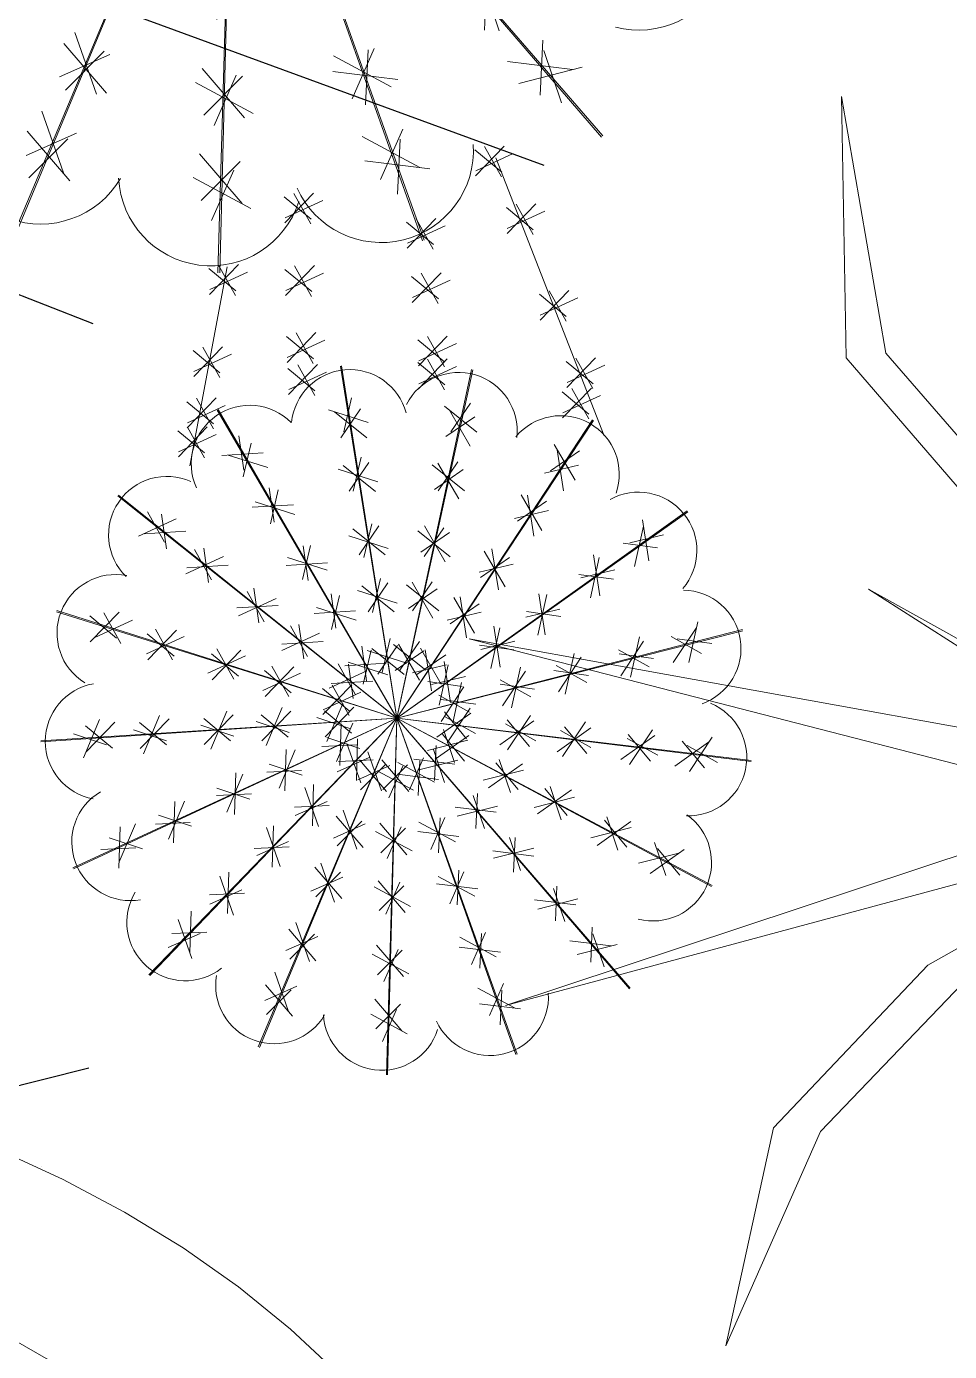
# Model space of a CAD drawing. Header units: inches. Extents: x 0.9 to 45.9, y 0.4 to 30.4.
# Drawn here: x 7.0825 to 7.2011, y 6.2252 to 6.3955 of the extents above; entities that cross this region are included whole.
import ezdxf

# ---------------------------------------------------------------- set-up
doc = ezdxf.new("R2010")
doc.units = ezdxf.units.IN
doc.header["$MEASUREMENT"] = 0
for name, color, linetype in [('JARDÍN-PIEDRA', 251, 'Continuous'), ('JARDÍN-PLANTAS', 88, 'Continuous'), ('VEGETACIÓN EXISTENTE', 84, 'Continuous')]:
    doc.layers.add(name, color=color, linetype=linetype)

# ---------------------------------------------------------------- blocks, each defined once
blk = doc.blocks.new('ntt')
at = {"layer": 'JARDÍN-PIEDRA', "lineweight": 5, "start_tangent": (-0.980502, 0.196507), "end_tangent": (-0.980502, 0.196507)}
blk.add_spline([(1914.70968, 1250.56714), (1914.33516, 1250.51936), (1914.0483, 1250.40785), (1913.82518, 1250.23263), (1913.72783, 1249.829), (1913.72823, 1249.61767), (1913.76952, 1249.51037), (1913.87687, 1249.37005), (1913.91816, 1249.31227), (1914.15765, 1249.18846), (1914.48656, 1249.02999), (1914.75749, 1249.05388), (1915.32325, 1249.08574), (1915.46083, 1249.57978), (1915.22763, 1249.91405), (1915.04952, 1250.08815), (1915.01248, 1250.28838), (1914.70968, 1250.56714)], degree=3, dxfattribs=at)
blk = doc.blocks.new('nykm')
at = {"layer": 'JARDÍN-PIEDRA', "lineweight": -2}
blk.add_blockref('ntt', (0, 0), dxfattribs=at)
blk = doc.blocks.new('brt6y')
at = {"layer": 'JARDÍN-PLANTAS', "color": 79, "lineweight": 5}
for p, q in [((1912.71691, 1249.56415), (1912.67205, 1249.38972)), ((1912.68452, 1249.38452), (1912.71691, 1249.56415)), ((1912.67735, 1249.37434), (1912.61769, 1249.55434)), ((1912.61769, 1249.55434), (1912.66655, 1249.373)), ((1912.58456, 1249.48183), (1912.52555, 1249.49475)), ((1912.52555, 1249.49475), (1912.58363, 1249.46905)), ((1912.62862, 1249.44004), (1912.58456, 1249.48183)), ((1912.58363, 1249.46905), (1912.62966, 1249.42497)), ((1912.79297, 1249.46218), (1912.6787, 1249.36354)), ((1912.86372, 1249.46339), (1912.79297, 1249.46218)), ((1912.79432, 1249.45137), (1912.86372, 1249.46339)), ((1912.6787, 1249.36354), (1912.73043, 1249.45609)), ((1912.73043, 1249.45609), (1912.68452, 1249.38452)), ((1912.69377, 1249.36457), (1912.79432, 1249.45137)), ((1912.66655, 1249.373), (1912.62862, 1249.44004)), ((1912.62966, 1249.42497), (1912.64784, 1249.3808)), ((1912.60141, 1249.36067), (1912.5266, 1249.39188)), ((1912.5266, 1249.39188), (1912.60047, 1249.34789)), ((1912.87516, 1249.38545), (1912.80421, 1249.35214)), ((1912.81044, 1249.34954), (1912.87516, 1249.38545)), ((1912.66291, 1249.38183), (1912.56568, 1249.28193)), ((1912.60047, 1249.34789), (1912.66291, 1249.38183)), ((1912.64784, 1249.3808), (1912.60141, 1249.36067)), ((1912.5716, 1249.27507), (1912.66655, 1249.373)), ((1912.66655, 1249.373), (1912.62604, 1249.25821)), ((1912.80421, 1249.35214), (1912.69377, 1249.36457)), ((1912.62833, 1249.26018), (1912.6679, 1249.36219)), ((1912.6679, 1249.36219), (1912.67872, 1249.27574)), ((1912.681, 1249.27771), (1912.67642, 1249.36156)), ((1912.67642, 1249.36156), (1912.79747, 1249.23058)), ((1912.87985, 1249.27375), (1912.7, 1249.36197)), ((1912.7, 1249.36197), (1912.81044, 1249.34954)), ((1912.79747, 1249.23058), (1912.68463, 1249.35668)), ((1912.68463, 1249.35668), (1912.87985, 1249.27375)), ((1912.56568, 1249.28193), (1912.53493, 1249.27135)), ((1912.53493, 1249.27135), (1912.5716, 1249.27507)), ((1912.67872, 1249.27574), (1912.70999, 1249.23489)), ((1912.70999, 1249.23489), (1912.681, 1249.27771)), ((1912.59176, 1249.22861), (1912.62833, 1249.26018)), ((1912.62604, 1249.25821), (1912.59176, 1249.22861))]:
    blk.add_line(p, q, dxfattribs=at)
at = {"layer": 'JARDÍN-PLANTAS', "lineweight": 5, "ltscale": 0.03}
blk.add_line((1912.66404, 1249.36694), (1912.66404, 1249.36694), dxfattribs=at)
blk = doc.blocks.new('F SDFG DGFJ')
at = {"layer": 'JARDÍN-PLANTAS', "lineweight": 5}
for p, q in [((1915.62738, 1247.09918), (1915.62098, 1247.19553)), ((1915.62129, 1247.19555), (1915.62738, 1247.09918)), ((1915.62738, 1247.09918), (1915.65621, 1247.19134)), ((1915.65651, 1247.19124), (1915.62738, 1247.09918)), ((1915.62738, 1247.09918), (1915.58661, 1247.18671)), ((1915.58689, 1247.18684), (1915.62738, 1247.09918)), ((1915.62738, 1247.09918), (1915.68756, 1247.1747)), ((1915.6878, 1247.1745), (1915.62738, 1247.09918)), ((1915.55796, 1247.16629), (1915.62738, 1247.09918)), ((1915.62738, 1247.09918), (1915.55774, 1247.16607)), ((1915.62738, 1247.09918), (1915.71077, 1247.14786)), ((1915.71093, 1247.14759), (1915.62738, 1247.09918)), ((1915.5384, 1247.13668), (1915.62738, 1247.09918)), ((1915.62738, 1247.09918), (1915.53828, 1247.1364)), ((1915.62738, 1247.09918), (1915.72273, 1247.11445)), ((1915.72277, 1247.11414), (1915.62738, 1247.09918)), ((1915.62738, 1247.09918), (1915.53086, 1247.1017)), ((1915.53087, 1247.10201), (1915.62738, 1247.09918)), ((1915.53636, 1247.06695), (1915.62738, 1247.09918)), ((1915.62738, 1247.09918), (1915.53647, 1247.06666)), ((1915.55415, 1247.03625), (1915.62738, 1247.09918)), ((1915.62738, 1247.09918), (1915.55436, 1247.03601)), ((1915.58183, 1247.01405), (1915.62738, 1247.09918)), ((1915.62738, 1247.09918), (1915.58211, 1247.0139)), ((1915.61566, 1247.00334), (1915.62738, 1247.09918)), ((1915.62738, 1247.09918), (1915.61597, 1247.0033)), ((1915.62738, 1247.09918), (1915.7218, 1247.07898)), ((1915.72174, 1247.07867), (1915.62738, 1247.09918)), ((1915.62738, 1247.09918), (1915.70813, 1247.04623)), ((1915.70796, 1247.04597), (1915.62738, 1247.09918)), ((1915.62738, 1247.09918), (1915.68355, 1247.02064)), ((1915.68329, 1247.02046), (1915.62738, 1247.09918)), ((1915.62738, 1247.09918), (1915.65138, 1247.00566)), ((1915.65108, 1247.00558), (1915.62738, 1247.09918))]:
    blk.add_line(p, q, dxfattribs=at)
at = {"layer": 'JARDÍN-PLANTAS', "color": 7, "lineweight": 5}
for p, q in [((1915.6202, 1247.17774), (1915.6232, 1247.1867)), ((1915.61669, 1247.184), (1915.62703, 1247.17963)), ((1915.61826, 1247.18329), (1915.62632, 1247.17548)), ((1915.61927, 1247.17618), (1915.6253, 1247.18345)), ((1915.64805, 1247.18213), (1915.65612, 1247.17433)), ((1915.64907, 1247.17503), (1915.65509, 1247.1823)), ((1915.64926, 1247.18091), (1915.65395, 1247.17071)), ((1915.59231, 1247.16984), (1915.59187, 1247.17927)), ((1915.64763, 1247.17391), (1915.65588, 1247.17852)), ((1915.592, 1247.16805), (1915.595, 1247.17701)), ((1915.58678, 1247.17441), (1915.59799, 1247.17407)), ((1915.58849, 1247.17431), (1915.59883, 1247.16995)), ((1915.61918, 1247.16866), (1915.62725, 1247.16085)), ((1915.6202, 1247.16155), (1915.62622, 1247.16882)), ((1915.62128, 1247.16149), (1915.62428, 1247.17044)), ((1915.67662, 1247.16907), (1915.68132, 1247.15887)), ((1915.61777, 1247.16775), (1915.62811, 1247.16338)), ((1915.64319, 1247.16659), (1915.65125, 1247.15878)), ((1915.6442, 1247.15948), (1915.65023, 1247.16675)), ((1915.64484, 1247.16693), (1915.64953, 1247.15674)), ((1915.675, 1247.16207), (1915.68324, 1247.16668)), ((1915.6773, 1247.16748), (1915.678, 1247.15628)), ((1915.59919, 1247.15508), (1915.59874, 1247.16451)), ((1915.64321, 1247.15994), (1915.65146, 1247.16454)), ((1915.59815, 1247.15475), (1915.60114, 1247.1637)), ((1915.67326, 1247.16155), (1915.68261, 1247.16286)), ((1915.56916, 1247.1524), (1915.56533, 1247.16104)), ((1915.56951, 1247.15062), (1915.56907, 1247.16005)), ((1915.59365, 1247.15965), (1915.60487, 1247.15931)), ((1915.59464, 1247.16101), (1915.60498, 1247.15664)), ((1915.56234, 1247.15466), (1915.57292, 1247.1584)), ((1915.56398, 1247.15519), (1915.5752, 1247.15485)), ((1915.66647, 1247.15633), (1915.67117, 1247.14614)), ((1915.66813, 1247.15605), (1915.66883, 1247.14485)), ((1915.66485, 1247.14934), (1915.67309, 1247.15394)), ((1915.62028, 1247.15129), (1915.62834, 1247.14348)), ((1915.62129, 1247.14418), (1915.62732, 1247.15146)), ((1915.62249, 1247.14329), (1915.62549, 1247.15225)), ((1915.63959, 1247.15034), (1915.64428, 1247.14015)), ((1915.66409, 1247.15012), (1915.67344, 1247.15143)), ((1915.5809, 1247.14112), (1915.57708, 1247.14975)), ((1915.58005, 1247.14043), (1915.57961, 1247.14987)), ((1915.60689, 1247.13855), (1915.60644, 1247.14798)), ((1915.61898, 1247.14955), (1915.62932, 1247.14518)), ((1915.63775, 1247.14919), (1915.64581, 1247.14138)), ((1915.63876, 1247.14208), (1915.64478, 1247.14935)), ((1915.57409, 1247.14338), (1915.58467, 1247.14712)), ((1915.60545, 1247.13895), (1915.60844, 1247.1479)), ((1915.63796, 1247.14335), (1915.64621, 1247.14795)), ((1915.69854, 1247.14656), (1915.69924, 1247.13536)), ((1915.57452, 1247.145), (1915.58574, 1247.14467)), ((1915.60194, 1247.14521), (1915.61228, 1247.14084)), ((1915.6986, 1247.14484), (1915.69521, 1247.13414)), ((1915.60135, 1247.14312), (1915.61257, 1247.14278)), ((1915.65511, 1247.14207), (1915.65981, 1247.13187)), ((1915.65724, 1247.14248), (1915.65794, 1247.13127)), ((1915.6945, 1247.14062), (1915.70385, 1247.14194)), ((1915.65348, 1247.13507), (1915.66173, 1247.13968)), ((1915.69269, 1247.14077), (1915.70189, 1247.13861)), ((1915.59405, 1247.12849), (1915.59023, 1247.13712)), ((1915.59257, 1247.12834), (1915.59212, 1247.13777)), ((1915.62349, 1247.12832), (1915.62648, 1247.13727)), ((1915.6532, 1247.13654), (1915.66255, 1247.13786)), ((1915.68592, 1247.13749), (1915.68253, 1247.12679)), ((1915.68448, 1247.13835), (1915.68517, 1247.12715)), ((1915.54669, 1247.12742), (1915.55521, 1247.13473)), ((1915.55386, 1247.12777), (1915.54718, 1247.13444)), ((1915.55484, 1247.12624), (1915.55102, 1247.13488)), ((1915.58724, 1247.13075), (1915.59782, 1247.13448)), ((1915.61323, 1247.12494), (1915.61278, 1247.13437)), ((1915.61998, 1247.13458), (1915.63032, 1247.13021)), ((1915.62127, 1247.13571), (1915.62933, 1247.1279)), ((1915.62228, 1247.1286), (1915.6283, 1247.13587)), ((1915.63326, 1247.13486), (1915.64133, 1247.12706)), ((1915.63428, 1247.12776), (1915.6403, 1247.13503)), ((1915.63488, 1247.13545), (1915.63957, 1247.12526)), ((1915.54803, 1247.12851), (1915.55861, 1247.13224)), ((1915.58703, 1247.13291), (1915.59825, 1247.13257)), ((1915.612, 1247.12477), (1915.61499, 1247.13373)), ((1915.63325, 1247.12846), (1915.6415, 1247.13306)), ((1915.68001, 1247.13342), (1915.6892, 1247.13126)), ((1915.68044, 1247.13241), (1915.68979, 1247.13373)), ((1915.60849, 1247.13103), (1915.61882, 1247.12667)), ((1915.64576, 1247.13033), (1915.65045, 1247.12014)), ((1915.64747, 1247.1303), (1915.64817, 1247.1191)), ((1915.56172, 1247.12114), (1915.57024, 1247.12845)), ((1915.56889, 1247.1215), (1915.56221, 1247.12817)), ((1915.56835, 1247.12055), (1915.56453, 1247.12919)), ((1915.60769, 1247.12951), (1915.61891, 1247.12917)), ((1915.64413, 1247.12334), (1915.65238, 1247.12794)), ((1915.67086, 1247.12877), (1915.66747, 1247.11807)), ((1915.66873, 1247.12915), (1915.66942, 1247.11795)), ((1915.56154, 1247.12281), (1915.57212, 1247.12655)), ((1915.60488, 1247.11809), (1915.60106, 1247.12672)), ((1915.60379, 1247.11749), (1915.60335, 1247.12692)), ((1915.64343, 1247.12436), (1915.65278, 1247.12568)), ((1915.59807, 1247.12035), (1915.60865, 1247.12409)), ((1915.66469, 1247.12322), (1915.67404, 1247.12453)), ((1915.66495, 1247.12469), (1915.67415, 1247.12254)), ((1915.57855, 1247.11412), (1915.58707, 1247.12142)), ((1915.58572, 1247.11447), (1915.57904, 1247.12114)), ((1915.58439, 1247.11379), (1915.58056, 1247.12243)), ((1915.59826, 1247.12206), (1915.60947, 1247.12172)), ((1915.62458, 1247.11192), (1915.62757, 1247.12088)), ((1915.65735, 1247.12094), (1915.65396, 1247.11024)), ((1915.65577, 1247.12159), (1915.65646, 1247.11039)), ((1915.57757, 1247.11605), (1915.58815, 1247.11979)), ((1915.62017, 1247.11005), (1915.61972, 1247.11948)), ((1915.62235, 1247.11861), (1915.63041, 1247.1108)), ((1915.62336, 1247.1115), (1915.62939, 1247.11877)), ((1915.62836, 1247.11918), (1915.63642, 1247.11137)), ((1915.62937, 1247.11207), (1915.63539, 1247.11934)), ((1915.62971, 1247.11911), (1915.6344, 1247.10892)), ((1915.59877, 1247.10773), (1915.59495, 1247.11636)), ((1915.61918, 1247.10921), (1915.62218, 1247.11817)), ((1915.62107, 1247.11818), (1915.63141, 1247.11381)), ((1915.62808, 1247.11212), (1915.63633, 1247.11672)), ((1915.63552, 1247.11748), (1915.64021, 1247.10729)), ((1915.63675, 1247.11693), (1915.63745, 1247.10573)), ((1915.65144, 1247.11686), (1915.66064, 1247.11471)), ((1915.65173, 1247.11565), (1915.66108, 1247.11697)), ((1915.71085, 1247.11765), (1915.70746, 1247.10696)), ((1915.5924, 1247.10833), (1915.60092, 1247.11564)), ((1915.59957, 1247.10868), (1915.59288, 1247.11535)), ((1915.61673, 1247.10671), (1915.61291, 1247.11534)), ((1915.61463, 1247.11462), (1915.62585, 1247.11428)), ((1915.61567, 1247.11548), (1915.62601, 1247.11111)), ((1915.61611, 1247.10558), (1915.61567, 1247.11501)), ((1915.63389, 1247.11049), (1915.64214, 1247.11509)), ((1915.69477, 1247.11508), (1915.69137, 1247.10438)), ((1915.71029, 1247.11603), (1915.70326, 1247.10728)), ((1915.7033, 1247.11436), (1915.7111, 1247.10904)), ((1915.59196, 1247.10999), (1915.60254, 1247.11373)), ((1915.60992, 1247.10897), (1915.6205, 1247.11271)), ((1915.63271, 1247.11099), (1915.64206, 1247.11231)), ((1915.64252, 1247.11235), (1915.63913, 1247.10165)), ((1915.64157, 1247.1133), (1915.64227, 1247.1021)), ((1915.67676, 1247.11219), (1915.67337, 1247.1015)), ((1915.69581, 1247.11376), (1915.68878, 1247.10501)), ((1915.68882, 1247.11209), (1915.69662, 1247.10677)), ((1915.70494, 1247.11358), (1915.71413, 1247.11143)), ((1915.61058, 1247.11015), (1915.6218, 1247.10981)), ((1915.61457, 1247.10107), (1915.61074, 1247.10971)), ((1915.66194, 1247.10982), (1915.65855, 1247.09913)), ((1915.67861, 1247.11106), (1915.67158, 1247.10231)), ((1915.67163, 1247.1094), (1915.67943, 1247.10407)), ((1915.68886, 1247.111), (1915.69805, 1247.10885)), ((1915.60756, 1247.102), (1915.61608, 1247.10931)), ((1915.60775, 1247.10334), (1915.61834, 1247.10707)), ((1915.61473, 1247.10235), (1915.60805, 1247.10902)), ((1915.63661, 1247.10827), (1915.64581, 1247.10612)), ((1915.63753, 1247.10737), (1915.64689, 1247.10868)), ((1915.64572, 1247.10722), (1915.64232, 1247.09653)), ((1915.66319, 1247.10864), (1915.65616, 1247.09989)), ((1915.67085, 1247.10812), (1915.68004, 1247.10597)), ((1915.54194, 1247.09637), (1915.54724, 1247.10626)), ((1915.54279, 1247.09786), (1915.55131, 1247.10517)), ((1915.54996, 1247.09821), (1915.54328, 1247.10488)), ((1915.55822, 1247.09594), (1915.56353, 1247.10583)), ((1915.57645, 1247.09547), (1915.58176, 1247.10536)), ((1915.59146, 1247.09508), (1915.59676, 1247.10497)), ((1915.64626, 1247.10599), (1915.63923, 1247.09724)), ((1915.65603, 1247.10575), (1915.66523, 1247.1036)), ((1915.65621, 1247.10698), (1915.664, 1247.10165)), ((1915.5485, 1247.09928), (1915.53986, 1247.10309)), ((1915.56478, 1247.09886), (1915.55614, 1247.10267)), ((1915.55745, 1247.09743), (1915.56596, 1247.10474)), ((1915.56462, 1247.09778), (1915.55793, 1247.10445)), ((1915.57484, 1247.09692), (1915.58336, 1247.10423)), ((1915.58201, 1247.09727), (1915.57533, 1247.10394)), ((1915.59045, 1247.09647), (1915.59897, 1247.10377)), ((1915.59762, 1247.09682), (1915.59093, 1247.10349)), ((1915.60758, 1247.09596), (1915.6161, 1247.10327)), ((1915.60788, 1247.09465), (1915.61319, 1247.10454)), ((1915.61475, 1247.09632), (1915.60807, 1247.10299)), ((1915.63927, 1247.10432), (1915.64707, 1247.099)), ((1915.63981, 1247.10315), (1915.649, 1247.101)), ((1915.58301, 1247.09839), (1915.57437, 1247.10219)), ((1915.59801, 1247.098), (1915.58937, 1247.1018)), ((1915.61444, 1247.09757), (1915.6058, 1247.10137)), ((1915.61008, 1247.08903), (1915.61538, 1247.09892)), ((1915.61084, 1247.08791), (1915.61221, 1247.09905)), ((1915.64744, 1247.09871), (1915.63772, 1247.09309)), ((1915.64033, 1247.09968), (1915.64567, 1247.0919)), ((1915.64738, 1247.10006), (1915.64035, 1247.09131)), ((1915.6404, 1247.09839), (1915.6482, 1247.09307)), ((1915.61664, 1247.09195), (1915.608, 1247.09575)), ((1915.66345, 1247.09662), (1915.65642, 1247.08787)), ((1915.65707, 1247.09604), (1915.66242, 1247.08826)), ((1915.59537, 1247.08238), (1915.59674, 1247.09351)), ((1915.6159, 1247.093), (1915.60647, 1247.09343)), ((1915.61603, 1247.0827), (1915.61328, 1247.09358)), ((1915.61492, 1247.08346), (1915.61629, 1247.0946)), ((1915.63924, 1247.09374), (1915.64458, 1247.08596)), ((1915.63963, 1247.09497), (1915.6418, 1247.08578)), ((1915.66419, 1247.09507), (1915.65447, 1247.08945)), ((1915.65647, 1247.09496), (1915.66426, 1247.08963)), ((1915.67813, 1247.09348), (1915.6711, 1247.08473)), ((1915.59392, 1247.08331), (1915.59923, 1247.0932)), ((1915.64591, 1247.0915), (1915.63483, 1247.08977)), ((1915.64635, 1247.09277), (1915.63663, 1247.08716)), ((1915.67944, 1247.09175), (1915.66973, 1247.08614)), ((1915.67114, 1247.09181), (1915.67894, 1247.08649)), ((1915.67233, 1247.09272), (1915.67768, 1247.08494)), ((1915.60048, 1247.08623), (1915.59184, 1247.09003)), ((1915.61891, 1247.08927), (1915.60996, 1247.08626)), ((1915.61998, 1247.08855), (1915.61055, 1247.08898)), ((1915.62275, 1247.07971), (1915.61626, 1247.08886)), ((1915.62144, 1247.08002), (1915.61869, 1247.0909)), ((1915.63728, 1247.09083), (1915.63599, 1247.08148)), ((1915.63647, 1247.08983), (1915.63864, 1247.08064)), ((1915.69596, 1247.08966), (1915.68893, 1247.08091)), ((1915.68934, 1247.08903), (1915.69468, 1247.08124)), ((1915.57921, 1247.07809), (1915.58451, 1247.08799)), ((1915.58124, 1247.07732), (1915.58261, 1247.08846)), ((1915.60043, 1247.08747), (1915.59099, 1247.08789)), ((1915.62432, 1247.0866), (1915.61537, 1247.08359)), ((1915.62306, 1247.08688), (1915.6158, 1247.08084)), ((1915.62876, 1247.07917), (1915.62227, 1247.08832)), ((1915.6359, 1247.08102), (1915.62654, 1247.08721)), ((1915.6336, 1247.08782), (1915.62901, 1247.07956)), ((1915.64189, 1247.08532), (1915.63092, 1247.08771)), ((1915.63248, 1247.08718), (1915.63118, 1247.07783)), ((1915.69645, 1247.08806), (1915.68673, 1247.08244)), ((1915.68898, 1247.088), (1915.69677, 1247.08267)), ((1915.58576, 1247.08101), (1915.57712, 1247.08482)), ((1915.6301, 1247.07935), (1915.62074, 1247.08554)), ((1915.62907, 1247.08634), (1915.62181, 1247.0803)), ((1915.6278, 1247.08615), (1915.62321, 1247.07789)), ((1915.64275, 1247.08636), (1915.63166, 1247.08463)), ((1915.65298, 1247.08473), (1915.65832, 1247.07695)), ((1915.65393, 1247.08553), (1915.65611, 1247.07634)), ((1915.71077, 1247.08494), (1915.70106, 1247.07932)), ((1915.70366, 1247.08591), (1915.70901, 1247.07813)), ((1915.71189, 1247.08625), (1915.70486, 1247.07751)), ((1915.7049, 1247.08459), (1915.7127, 1247.07926)), ((1915.5628, 1247.07229), (1915.56811, 1247.08218)), ((1915.56406, 1247.07118), (1915.56544, 1247.08232)), ((1915.5863, 1247.08241), (1915.57686, 1247.08284)), ((1915.6036, 1247.07195), (1915.60086, 1247.08283)), ((1915.60192, 1247.07229), (1915.60329, 1247.08343)), ((1915.63708, 1247.08167), (1915.62612, 1247.08406)), ((1915.66022, 1247.08205), (1915.64913, 1247.08032)), ((1915.66009, 1247.08376), (1915.65037, 1247.07815)), ((1915.56936, 1247.0752), (1915.56072, 1247.07901)), ((1915.60648, 1247.07852), (1915.59753, 1247.07551)), ((1915.60698, 1247.07738), (1915.59755, 1247.07781)), ((1915.54873, 1247.06569), (1915.5501, 1247.07683)), ((1915.54898, 1247.06739), (1915.55429, 1247.07728)), ((1915.56913, 1247.07627), (1915.55969, 1247.07669)), ((1915.61335, 1247.06491), (1915.61061, 1247.07579)), ((1915.64721, 1247.07686), (1915.64591, 1247.0675)), ((1915.64603, 1247.07646), (1915.6482, 1247.06727)), ((1915.67264, 1247.07553), (1915.66292, 1247.06992)), ((1915.66553, 1247.0765), (1915.67087, 1247.06872)), ((1915.66696, 1247.07692), (1915.66913, 1247.06773)), ((1915.55554, 1247.07031), (1915.5469, 1247.07412)), ((1915.59225, 1247.06213), (1915.58951, 1247.07301)), ((1915.59008, 1247.06212), (1915.59145, 1247.07325)), ((1915.61504, 1247.06519), (1915.60856, 1247.07435)), ((1915.65181, 1247.07135), (1915.64085, 1247.07374)), ((1915.65231, 1247.07299), (1915.64122, 1247.07126)), ((1915.67324, 1247.07345), (1915.66216, 1247.07172)), ((1915.55379, 1247.07078), (1915.54436, 1247.07121)), ((1915.61623, 1247.07149), (1915.60728, 1247.06848)), ((1915.61536, 1247.07236), (1915.6081, 1247.06633)), ((1915.62668, 1247.06216), (1915.62019, 1247.07131)), ((1915.6378, 1247.0712), (1915.63322, 1247.06295)), ((1915.63656, 1247.07126), (1915.63527, 1247.06191)), ((1915.59513, 1247.0687), (1915.58618, 1247.06569)), ((1915.62816, 1247.06303), (1915.6188, 1247.06922)), ((1915.62699, 1247.06933), (1915.61973, 1247.06329)), ((1915.62586, 1247.06983), (1915.62127, 1247.06158)), ((1915.6401, 1247.0644), (1915.63075, 1247.0706)), ((1915.59514, 1247.06721), (1915.58571, 1247.06763)), ((1915.64116, 1247.06575), (1915.6302, 1247.06815)), ((1915.68078, 1247.0665), (1915.68612, 1247.05872)), ((1915.68148, 1247.06733), (1915.68366, 1247.05814)), ((1915.65476, 1247.06426), (1915.65693, 1247.05507)), ((1915.65625, 1247.06413), (1915.65495, 1247.05477)), ((1915.68789, 1247.06553), (1915.67817, 1247.05991)), ((1915.57688, 1247.05077), (1915.57825, 1247.06191)), ((1915.60599, 1247.05114), (1915.60324, 1247.06202)), ((1915.68777, 1247.06386), (1915.67668, 1247.06213)), ((1915.57846, 1247.0502), (1915.57571, 1247.06108)), ((1915.60801, 1247.05194), (1915.60152, 1247.06109)), ((1915.66085, 1247.05862), (1915.64989, 1247.06101)), ((1915.66104, 1247.06078), (1915.64995, 1247.05905)), ((1915.60887, 1247.05772), (1915.59992, 1247.05471)), ((1915.60832, 1247.05911), (1915.60106, 1247.05307)), ((1915.69372, 1247.05925), (1915.69589, 1247.05006)), ((1915.6944, 1247.05757), (1915.69974, 1247.04979)), ((1915.58134, 1247.05677), (1915.57239, 1247.05376)), ((1915.58194, 1247.05586), (1915.57251, 1247.05629)), ((1915.62479, 1247.04666), (1915.6183, 1247.05581)), ((1915.62408, 1247.05493), (1915.6195, 1247.04668)), ((1915.64394, 1247.04927), (1915.63458, 1247.05546)), ((1915.64164, 1247.05607), (1915.63705, 1247.04781)), ((1915.64029, 1247.05673), (1915.639, 1247.04737)), ((1915.7, 1247.05578), (1915.68891, 1247.05405)), ((1915.70151, 1247.0566), (1915.69179, 1247.05098)), ((1915.62638, 1247.04813), (1915.61702, 1247.05432)), ((1915.6251, 1247.05383), (1915.61784, 1247.04779)), ((1915.64489, 1247.05122), (1915.63393, 1247.05361)), ((1915.56614, 1247.03954), (1915.56339, 1247.05042)), ((1915.56576, 1247.04122), (1915.56713, 1247.05236)), ((1915.66632, 1247.04994), (1915.66503, 1247.04059)), ((1915.66537, 1247.04942), (1915.66754, 1247.04023)), ((1915.56902, 1247.04611), (1915.56007, 1247.04311)), ((1915.57082, 1247.04631), (1915.56139, 1247.04674)), ((1915.59778, 1247.0358), (1915.59503, 1247.04668)), ((1915.67093, 1247.04443), (1915.65996, 1247.04682)), ((1915.67165, 1247.04595), (1915.66056, 1247.04422)), ((1915.59946, 1247.03583), (1915.59297, 1247.04499)), ((1915.60066, 1247.04237), (1915.59171, 1247.03936)), ((1915.59977, 1247.043), (1915.59251, 1247.03696)), ((1915.64591, 1247.0392), (1915.64132, 1247.03094)), ((1915.64482, 1247.03906), (1915.64353, 1247.02971)), ((1915.62267, 1247.02938), (1915.61618, 1247.03854)), ((1915.62193, 1247.03682), (1915.61734, 1247.02857)), ((1915.64821, 1247.0324), (1915.63885, 1247.03859)), ((1915.67481, 1247.03799), (1915.67352, 1247.02863)), ((1915.62423, 1247.03002), (1915.61487, 1247.03621)), ((1915.62299, 1247.03656), (1915.61573, 1247.03052)), ((1915.64943, 1247.03355), (1915.63846, 1247.03595)), ((1915.67941, 1247.03248), (1915.66845, 1247.03487)), ((1915.67484, 1247.03617), (1915.67701, 1247.02698)), ((1915.59086, 1247.02287), (1915.58812, 1247.03375)), ((1915.68112, 1247.0327), (1915.67003, 1247.03097)), ((1915.59182, 1247.02144), (1915.58533, 1247.0306)), ((1915.59374, 1247.02945), (1915.58479, 1247.02644)), ((1915.59213, 1247.02862), (1915.58487, 1247.02258)), ((1915.6209, 1247.01483), (1915.61441, 1247.02399)), ((1915.6518, 1247.01819), (1915.64245, 1247.02438)), ((1915.6495, 1247.02499), (1915.64492, 1247.01673)), ((1915.64887, 1247.02328), (1915.64758, 1247.01393)), ((1915.62121, 1247.02201), (1915.61395, 1247.01597)), ((1915.6223, 1247.01385), (1915.61295, 1247.02004)), ((1915.62, 1247.02065), (1915.61542, 1247.01239)), ((1915.65347, 1247.01777), (1915.64251, 1247.02017))]:
    blk.add_line(p, q, dxfattribs=at)
at = {"layer": 'JARDÍN-PLANTAS', "color": 7, "lineweight": 5, "ltscale": 0.03}
for p, q in [((1915.56507, 1247.15913), (1915.56507, 1247.15913)), ((1915.636, 1247.11541), (1915.636, 1247.11541)), ((1915.61954, 1247.1074), (1915.61954, 1247.1074)), ((1915.63515, 1247.1062), (1915.63515, 1247.1062)), ((1915.63843, 1247.09776), (1915.63843, 1247.09776)), ((1915.62014, 1247.09536), (1915.62014, 1247.09536)), ((1915.63808, 1247.09454), (1915.63808, 1247.09454)), ((1915.61962, 1247.0888), (1915.61962, 1247.0888)), ((1915.6254, 1247.08512), (1915.6254, 1247.08512))]:
    blk.add_line(p, q, dxfattribs=at)
at = {"layer": 'JARDÍN-PLANTAS', "lineweight": 5, "ltscale": 0.03}
blk.add_line((1915.62728, 1247.0963), (1915.62728, 1247.0963), dxfattribs=at)
at = {"layer": 'JARDÍN-PLANTAS', "lineweight": 5}
for centre, start, end in [((1915.62113, 1247.1785), 10.2794, 169.7009), ((1915.65046, 1247.17533), 348.9158, 148.3373), ((1915.59384, 1247.17133), 30.7072, 190.1287), ((1915.67702, 1247.16136), 336.1999, 135.6214), ((1915.57214, 1247.15644), 58.7791, 218.2006), ((1915.69626, 1247.139), 314.8363, 114.2578), ((1915.55508, 1247.13238), 80.1427, 239.5642), ((1915.70591, 1247.11195), 285.0096, 84.4311), ((1915.54792, 1247.10323), 92.8587, 252.2802), ((1915.70517, 1247.08247), 263.646, 63.0675), ((1915.55191, 1247.07401), 114.2223, 273.6438), ((1915.69344, 1247.05484), 250.9301, 50.3516), ((1915.67275, 1247.03382), 229.5664, 28.9879), ((1915.58834, 1247.02986), 165.4126, 324.8341), ((1915.6168, 1247.02033), 178.1285, 337.55), ((1915.64625, 1247.02189), 199.4921, 358.9136)]:
    blk.add_arc(centre, 0.01583, start, end, dxfattribs=at)
blk = doc.blocks.new('lmkomk')
at = {"layer": 'JARDÍN-PLANTAS', "lineweight": 5}
for p, q in [((1899.718, 1228.69256), (1899.71159, 1228.7889)), ((1899.71191, 1228.78892), (1899.718, 1228.69256)), ((1899.718, 1228.69256), (1899.74683, 1228.78471)), ((1899.74713, 1228.78461), (1899.718, 1228.69256)), ((1899.718, 1228.69256), (1899.67722, 1228.78008)), ((1899.67751, 1228.78021), (1899.718, 1228.69256)), ((1899.718, 1228.69256), (1899.77817, 1228.76807)), ((1899.77842, 1228.76788), (1899.718, 1228.69256)), ((1899.718, 1228.69256), (1899.64836, 1228.75944)), ((1899.64858, 1228.75967), (1899.718, 1228.69256)), ((1899.78631, 1228.74854), (1899.84022, 1228.73845)), ((1899.718, 1228.69256), (1899.80139, 1228.74123)), ((1899.80155, 1228.74096), (1899.718, 1228.69256)), ((1899.718, 1228.69256), (1899.6289, 1228.72977)), ((1899.62902, 1228.73006), (1899.718, 1228.69256)), ((1899.718, 1228.69256), (1899.81334, 1228.70782)), ((1899.81339, 1228.70751), (1899.718, 1228.69256)), ((1899.718, 1228.69256), (1899.62147, 1228.69507)), ((1899.62148, 1228.69538), (1899.718, 1228.69256)), ((1899.62698, 1228.66032), (1899.718, 1228.69256)), ((1899.718, 1228.69256), (1899.62708, 1228.66003)), ((1899.64477, 1228.62962), (1899.718, 1228.69256)), ((1899.718, 1228.69256), (1899.64497, 1228.62938)), ((1899.67245, 1228.60742), (1899.718, 1228.69256)), ((1899.718, 1228.69256), (1899.67272, 1228.60727)), ((1899.70628, 1228.59671), (1899.718, 1228.69256)), ((1899.718, 1228.69256), (1899.70659, 1228.59667)), ((1899.718, 1228.69256), (1899.81242, 1228.67235)), ((1899.81235, 1228.67204), (1899.718, 1228.69256)), ((1899.718, 1228.69256), (1899.79874, 1228.63961)), ((1899.79857, 1228.63935), (1899.718, 1228.69256)), ((1899.718, 1228.69256), (1899.77416, 1228.61401)), ((1899.77391, 1228.61383), (1899.718, 1228.69256)), ((1899.718, 1228.69256), (1899.742, 1228.59903)), ((1899.74169, 1228.59895), (1899.718, 1228.69256)), ((1899.79447, 1228.63642), (1899.86974, 1228.66578))]:
    blk.add_line(p, q, dxfattribs=at)
at = {"layer": 'JARDÍN-PLANTAS', "color": 7, "lineweight": 5}
for p, q in [((1899.70731, 1228.77737), (1899.71765, 1228.77301)), ((1899.71082, 1228.77111), (1899.71381, 1228.78007)), ((1899.70888, 1228.77666), (1899.71694, 1228.76885)), ((1899.70989, 1228.76955), (1899.71591, 1228.77683)), ((1899.73867, 1228.77551), (1899.74673, 1228.7677)), ((1899.73968, 1228.7684), (1899.74571, 1228.77567)), ((1899.73987, 1228.77428), (1899.74457, 1228.76409)), ((1899.68293, 1228.76321), (1899.68248, 1228.77265)), ((1899.68262, 1228.76143), (1899.68561, 1228.77038)), ((1899.73825, 1228.76729), (1899.7465, 1228.77189)), ((1899.67739, 1228.76778), (1899.68861, 1228.76745)), ((1899.67911, 1228.76769), (1899.68945, 1228.76332)), ((1899.7119, 1228.75486), (1899.71489, 1228.76382)), ((1899.70839, 1228.76112), (1899.71873, 1228.75675)), ((1899.7098, 1228.76203), (1899.71786, 1228.75422)), ((1899.71081, 1228.75493), (1899.71684, 1228.7622)), ((1899.73381, 1228.75996), (1899.74187, 1228.75216)), ((1899.73482, 1228.75286), (1899.74084, 1228.76013)), ((1899.73545, 1228.7603), (1899.74015, 1228.75011)), ((1899.76562, 1228.75545), (1899.77386, 1228.76005)), ((1899.76724, 1228.76244), (1899.77194, 1228.75225)), ((1899.76792, 1228.76086), (1899.76862, 1228.74966)), ((1899.68877, 1228.74812), (1899.69176, 1228.75707)), ((1899.68981, 1228.74845), (1899.68936, 1228.75788)), ((1899.73383, 1228.75331), (1899.74207, 1228.75791)), ((1899.76388, 1228.75492), (1899.77323, 1228.75624)), ((1899.65977, 1228.74577), (1899.65595, 1228.75441)), ((1899.66013, 1228.74399), (1899.65969, 1228.75343)), ((1899.68427, 1228.75302), (1899.69549, 1228.75268)), ((1899.68526, 1228.75438), (1899.69559, 1228.75001)), ((1899.65296, 1228.74804), (1899.66354, 1228.75177)), ((1899.65459, 1228.74856), (1899.66581, 1228.74823)), ((1899.75709, 1228.7497), (1899.76179, 1228.73951)), ((1899.75875, 1228.74942), (1899.75944, 1228.73822)), ((1899.78851, 1228.74462), (1899.79675, 1228.74923)), ((1899.78878, 1228.75169), (1899.79684, 1228.74388)), ((1899.7898, 1228.74458), (1899.79582, 1228.75185)), ((1899.79013, 1228.75162), (1899.79483, 1228.74143)), ((1899.79664, 1228.74926), (1899.80471, 1228.74145)), ((1899.79766, 1228.74215), (1899.80368, 1228.74942)), ((1899.79799, 1228.74919), (1899.80269, 1228.739)), ((1899.71191, 1228.73756), (1899.71794, 1228.74483)), ((1899.71311, 1228.73666), (1899.7161, 1228.74562)), ((1899.75471, 1228.74349), (1899.76406, 1228.7448)), ((1899.75547, 1228.74271), (1899.76371, 1228.74731)), ((1899.79637, 1228.7422), (1899.80461, 1228.7468)), ((1899.81024, 1228.74047), (1899.81849, 1228.74507)), ((1899.81052, 1228.74753), (1899.81858, 1228.73972)), ((1899.81153, 1228.74042), (1899.81755, 1228.74769)), ((1899.81186, 1228.74746), (1899.81656, 1228.73727)), ((1899.67152, 1228.73449), (1899.6677, 1228.74313)), ((1899.67067, 1228.73381), (1899.67022, 1228.74324)), ((1899.69607, 1228.73232), (1899.69906, 1228.74128)), ((1899.69751, 1228.73192), (1899.69706, 1228.74135)), ((1899.7096, 1228.74292), (1899.71994, 1228.73856)), ((1899.7109, 1228.74466), (1899.71896, 1228.73686)), ((1899.72836, 1228.74256), (1899.73642, 1228.73475)), ((1899.72858, 1228.73672), (1899.73682, 1228.74132)), ((1899.72937, 1228.73545), (1899.7354, 1228.74272)), ((1899.7302, 1228.74371), (1899.7349, 1228.73352)), ((1899.83271, 1228.74325), (1899.84078, 1228.73545)), ((1899.83373, 1228.73615), (1899.83975, 1228.74342)), ((1899.83406, 1228.74319), (1899.83876, 1228.73299)), ((1899.6647, 1228.73675), (1899.67529, 1228.74049)), ((1899.66513, 1228.73838), (1899.67635, 1228.73804)), ((1899.69255, 1228.73858), (1899.70289, 1228.73421)), ((1899.78922, 1228.73821), (1899.78583, 1228.72751)), ((1899.78916, 1228.73993), (1899.78986, 1228.72873)), ((1899.83244, 1228.73619), (1899.84068, 1228.7408)), ((1899.69197, 1228.73649), (1899.70319, 1228.73615)), ((1899.74572, 1228.73544), (1899.75042, 1228.72525)), ((1899.74786, 1228.73585), (1899.74855, 1228.72465)), ((1899.78331, 1228.73414), (1899.7925, 1228.73199)), ((1899.78512, 1228.734), (1899.79447, 1228.73531)), ((1899.68467, 1228.72186), (1899.68085, 1228.73049)), ((1899.68318, 1228.72171), (1899.68274, 1228.73114)), ((1899.71411, 1228.72169), (1899.7171, 1228.73064)), ((1899.74382, 1228.72991), (1899.75317, 1228.73123)), ((1899.7441, 1228.72844), (1899.75235, 1228.73305)), ((1899.77654, 1228.73086), (1899.77314, 1228.72017)), ((1899.77509, 1228.73172), (1899.77579, 1228.72052)), ((1899.63731, 1228.72079), (1899.64583, 1228.7281)), ((1899.64448, 1228.72115), (1899.6378, 1228.72782)), ((1899.64546, 1228.71962), (1899.64163, 1228.72825)), ((1899.67786, 1228.72412), (1899.68844, 1228.72786)), ((1899.70261, 1228.71815), (1899.7056, 1228.7271)), ((1899.70384, 1228.71832), (1899.7034, 1228.72775)), ((1899.71059, 1228.72795), (1899.72093, 1228.72358)), ((1899.71188, 1228.72908), (1899.71995, 1228.72127)), ((1899.7129, 1228.72197), (1899.71892, 1228.72925)), ((1899.72388, 1228.72823), (1899.73194, 1228.72043)), ((1899.72489, 1228.72113), (1899.73092, 1228.7284)), ((1899.72549, 1228.72882), (1899.73019, 1228.71863)), ((1899.77105, 1228.72579), (1899.7804, 1228.7271)), ((1899.63864, 1228.72188), (1899.64923, 1228.72562)), ((1899.67765, 1228.72628), (1899.68886, 1228.72594)), ((1899.6991, 1228.72441), (1899.70944, 1228.72004)), ((1899.72387, 1228.72183), (1899.73211, 1228.72643)), ((1899.73637, 1228.7237), (1899.74107, 1228.71351)), ((1899.73809, 1228.72367), (1899.73878, 1228.71247)), ((1899.77063, 1228.72679), (1899.77982, 1228.72464)), ((1899.65215, 1228.71619), (1899.66273, 1228.71992)), ((1899.65234, 1228.71452), (1899.66086, 1228.72182)), ((1899.65951, 1228.71487), (1899.65282, 1228.72154)), ((1899.65896, 1228.71392), (1899.65514, 1228.72256)), ((1899.69549, 1228.71146), (1899.69167, 1228.7201)), ((1899.69441, 1228.71086), (1899.69396, 1228.72029)), ((1899.69831, 1228.72289), (1899.70953, 1228.72255)), ((1899.73475, 1228.71671), (1899.74299, 1228.72131)), ((1899.76148, 1228.72214), (1899.75808, 1228.71144)), ((1899.75934, 1228.72253), (1899.76004, 1228.71133)), ((1899.80565, 1228.72186), (1899.81371, 1228.71405)), ((1899.80666, 1228.71475), (1899.81268, 1228.72202)), ((1899.807, 1228.72179), (1899.81169, 1228.7116)), ((1899.81404, 1228.71521), (1899.82228, 1228.71981)), ((1899.81431, 1228.72227), (1899.82237, 1228.71446)), ((1899.81533, 1228.71516), (1899.82135, 1228.72243)), ((1899.81566, 1228.7222), (1899.82036, 1228.71201)), ((1899.83219, 1228.71562), (1899.84044, 1228.72023)), ((1899.83247, 1228.72268), (1899.84053, 1228.71488)), ((1899.83348, 1228.71558), (1899.8395, 1228.72285)), ((1899.83381, 1228.72262), (1899.83851, 1228.71242)), ((1899.85179, 1228.71583), (1899.86004, 1228.72043)), ((1899.85207, 1228.72289), (1899.86013, 1228.71508)), ((1899.85308, 1228.71578), (1899.8591, 1228.72305)), ((1899.85341, 1228.72282), (1899.85811, 1228.71263)), ((1899.68868, 1228.71372), (1899.69926, 1228.71746)), ((1899.73405, 1228.71773), (1899.7434, 1228.71905)), ((1899.7553, 1228.71659), (1899.76465, 1228.71791)), ((1899.75557, 1228.71806), (1899.76476, 1228.71591)), ((1899.80537, 1228.7148), (1899.81362, 1228.7194)), ((1899.66819, 1228.70943), (1899.67877, 1228.71316)), ((1899.66917, 1228.70749), (1899.67768, 1228.7148)), ((1899.67634, 1228.70784), (1899.66965, 1228.71451)), ((1899.675, 1228.70717), (1899.67118, 1228.7158)), ((1899.68887, 1228.71543), (1899.70009, 1228.71509)), ((1899.71078, 1228.70342), (1899.71034, 1228.71285)), ((1899.7152, 1228.70529), (1899.71819, 1228.71425)), ((1899.71897, 1228.71255), (1899.72704, 1228.70475)), ((1899.71999, 1228.70545), (1899.72601, 1228.71272)), ((1899.74797, 1228.71431), (1899.74457, 1228.70361)), ((1899.74638, 1228.71496), (1899.74708, 1228.70376)), ((1899.68301, 1228.7017), (1899.69153, 1228.70901)), ((1899.68939, 1228.7011), (1899.68557, 1228.70974)), ((1899.7098, 1228.70259), (1899.71279, 1228.71154)), ((1899.71168, 1228.71155), (1899.72202, 1228.70719)), ((1899.71297, 1228.71198), (1899.72103, 1228.70417)), ((1899.71398, 1228.70487), (1899.72, 1228.71214)), ((1899.7187, 1228.70549), (1899.72694, 1228.71009)), ((1899.72032, 1228.71248), (1899.72502, 1228.70229)), ((1899.72613, 1228.71085), (1899.73083, 1228.70066)), ((1899.72736, 1228.7103), (1899.72806, 1228.6991)), ((1899.74206, 1228.71024), (1899.75125, 1228.70808)), ((1899.74234, 1228.70903), (1899.75169, 1228.71034)), ((1899.8009, 1228.7094), (1899.79387, 1228.70065)), ((1899.80147, 1228.71103), (1899.79807, 1228.70033)), ((1899.68258, 1228.70336), (1899.69316, 1228.7071)), ((1899.69018, 1228.70206), (1899.6835, 1228.70873)), ((1899.70053, 1228.70234), (1899.71112, 1228.70608)), ((1899.70735, 1228.70008), (1899.70352, 1228.70871)), ((1899.70525, 1228.70799), (1899.71646, 1228.70765)), ((1899.70673, 1228.69895), (1899.70628, 1228.70838)), ((1899.70629, 1228.70885), (1899.71663, 1228.70448)), ((1899.72332, 1228.70437), (1899.73267, 1228.70568)), ((1899.72451, 1228.70386), (1899.73275, 1228.70846)), ((1899.73314, 1228.70572), (1899.72975, 1228.69502)), ((1899.73219, 1228.70668), (1899.73289, 1228.69548)), ((1899.76738, 1228.70557), (1899.76398, 1228.69487)), ((1899.78642, 1228.70713), (1899.77939, 1228.69838)), ((1899.77944, 1228.70547), (1899.78723, 1228.70014)), ((1899.78539, 1228.70845), (1899.78199, 1228.69775)), ((1899.79392, 1228.70774), (1899.80172, 1228.70241)), ((1899.79556, 1228.70695), (1899.80475, 1228.7048)), ((1899.69818, 1228.69537), (1899.7067, 1228.70268)), ((1899.70535, 1228.69572), (1899.69866, 1228.70239)), ((1899.70119, 1228.70352), (1899.71241, 1228.70318)), ((1899.70518, 1228.69445), (1899.70136, 1228.70308)), ((1899.72815, 1228.70074), (1899.7375, 1228.70206)), ((1899.7538, 1228.70201), (1899.74677, 1228.69327)), ((1899.75256, 1228.70319), (1899.74916, 1228.6925)), ((1899.76923, 1228.70443), (1899.7622, 1228.69569)), ((1899.76225, 1228.70277), (1899.77004, 1228.69744)), ((1899.77947, 1228.70438), (1899.78867, 1228.70222)), ((1899.63256, 1228.68974), (1899.63786, 1228.69963)), ((1899.63341, 1228.69123), (1899.64193, 1228.69854)), ((1899.64058, 1228.69158), (1899.6339, 1228.69825)), ((1899.64884, 1228.68931), (1899.65414, 1228.6992)), ((1899.66707, 1228.68884), (1899.67237, 1228.69873)), ((1899.68207, 1228.68845), (1899.68738, 1228.69834)), ((1899.69837, 1228.69671), (1899.70895, 1228.70044)), ((1899.72723, 1228.70164), (1899.73642, 1228.69949)), ((1899.73687, 1228.69936), (1899.72984, 1228.69061)), ((1899.73633, 1228.7006), (1899.73294, 1228.6899)), ((1899.74665, 1228.69912), (1899.75584, 1228.69697)), ((1899.74682, 1228.70035), (1899.75462, 1228.69502)), ((1899.76147, 1228.70149), (1899.77066, 1228.69934)), ((1899.63912, 1228.69266), (1899.63047, 1228.69646)), ((1899.6554, 1228.69223), (1899.64676, 1228.69604)), ((1899.64806, 1228.6908), (1899.65658, 1228.69811)), ((1899.65523, 1228.69116), (1899.64855, 1228.69783)), ((1899.67363, 1228.69176), (1899.66499, 1228.69556)), ((1899.66546, 1228.69029), (1899.67398, 1228.6976)), ((1899.67263, 1228.69065), (1899.66594, 1228.69732)), ((1899.68863, 1228.69137), (1899.67999, 1228.69517)), ((1899.68106, 1228.68984), (1899.68958, 1228.69714)), ((1899.68823, 1228.69019), (1899.68155, 1228.69686)), ((1899.70506, 1228.69094), (1899.69642, 1228.69474)), ((1899.6982, 1228.68934), (1899.70671, 1228.69664)), ((1899.6985, 1228.68802), (1899.7038, 1228.69791)), ((1899.70537, 1228.68969), (1899.69868, 1228.69636)), ((1899.72989, 1228.6977), (1899.73769, 1228.69237)), ((1899.73042, 1228.69652), (1899.73962, 1228.69437)), ((1899.7007, 1228.6824), (1899.706, 1228.69229)), ((1899.70145, 1228.68128), (1899.70283, 1228.69242)), ((1899.73806, 1228.69208), (1899.72834, 1228.68646)), ((1899.73094, 1228.69305), (1899.73629, 1228.68527)), ((1899.738, 1228.69343), (1899.73097, 1228.68468)), ((1899.73102, 1228.69177), (1899.73881, 1228.68644)), ((1899.70725, 1228.68532), (1899.69861, 1228.68912)), ((1899.70553, 1228.67684), (1899.7069, 1228.68797)), ((1899.73025, 1228.68834), (1899.73242, 1228.67915)), ((1899.7548, 1228.68844), (1899.74509, 1228.68282)), ((1899.75407, 1228.68999), (1899.74704, 1228.68124)), ((1899.74709, 1228.68833), (1899.75488, 1228.683)), ((1899.74769, 1228.68941), (1899.75303, 1228.68163)), ((1899.8305, 1228.68842), (1899.83857, 1228.68061)), ((1899.83152, 1228.68131), (1899.83754, 1228.68858)), ((1899.83185, 1228.68835), (1899.83655, 1228.67816)), ((1899.84523, 1228.68979), (1899.8533, 1228.68198)), ((1899.84625, 1228.68268), (1899.85227, 1228.68995)), ((1899.84658, 1228.68972), (1899.85128, 1228.67953)), ((1899.68454, 1228.67668), (1899.68984, 1228.68657)), ((1899.68598, 1228.67575), (1899.68735, 1228.68689)), ((1899.70651, 1228.68637), (1899.69708, 1228.6868)), ((1899.70664, 1228.67607), (1899.7039, 1228.68695)), ((1899.71205, 1228.67339), (1899.70931, 1228.68428)), ((1899.73653, 1228.68487), (1899.72544, 1228.68314)), ((1899.7279, 1228.6842), (1899.72661, 1228.67485)), ((1899.73696, 1228.68615), (1899.72725, 1228.68053)), ((1899.72985, 1228.68712), (1899.7352, 1228.67933)), ((1899.77006, 1228.68512), (1899.76034, 1228.67951)), ((1899.76874, 1228.68685), (1899.76171, 1228.6781)), ((1899.76176, 1228.68519), (1899.76956, 1228.67986)), ((1899.76295, 1228.6861), (1899.76829, 1228.67831)), ((1899.80693, 1228.67965), (1899.81518, 1228.68425)), ((1899.80721, 1228.68671), (1899.81527, 1228.6789)), ((1899.80822, 1228.6796), (1899.81425, 1228.68687)), ((1899.80856, 1228.68664), (1899.81325, 1228.67645)), ((1899.8131, 1228.67965), (1899.82134, 1228.68425)), ((1899.81337, 1228.68671), (1899.82144, 1228.6789)), ((1899.81439, 1228.6796), (1899.82041, 1228.68687)), ((1899.81472, 1228.68664), (1899.81942, 1228.67645)), ((1899.83023, 1228.68136), (1899.83847, 1228.68596)), ((1899.84496, 1228.68273), (1899.8532, 1228.68733)), ((1899.66982, 1228.67147), (1899.67513, 1228.68136)), ((1899.67185, 1228.67069), (1899.67322, 1228.68183)), ((1899.69104, 1228.68084), (1899.68161, 1228.68127)), ((1899.6911, 1228.6796), (1899.68246, 1228.6834)), ((1899.70952, 1228.68264), (1899.70057, 1228.67963)), ((1899.71059, 1228.68193), (1899.70116, 1228.68235)), ((1899.71368, 1228.68025), (1899.70642, 1228.67421)), ((1899.71337, 1228.67308), (1899.70688, 1228.68223)), ((1899.71938, 1228.67254), (1899.71289, 1228.6817)), ((1899.72651, 1228.67439), (1899.71716, 1228.68058)), ((1899.72421, 1228.68119), (1899.71963, 1228.67294)), ((1899.7325, 1228.67869), (1899.72154, 1228.68109)), ((1899.72309, 1228.68055), (1899.7218, 1228.6712)), ((1899.72709, 1228.6832), (1899.72926, 1228.67401)), ((1899.78707, 1228.68143), (1899.77735, 1228.67581)), ((1899.78658, 1228.68303), (1899.77955, 1228.67429)), ((1899.77959, 1228.68137), (1899.78739, 1228.67604)), ((1899.77995, 1228.6824), (1899.7853, 1228.67461)), ((1899.67638, 1228.67439), (1899.66774, 1228.67819)), ((1899.69254, 1228.66566), (1899.69391, 1228.6768)), ((1899.71493, 1228.67997), (1899.70598, 1228.67696)), ((1899.72071, 1228.67272), (1899.71136, 1228.67891)), ((1899.71969, 1228.67971), (1899.71243, 1228.67367)), ((1899.71841, 1228.67952), (1899.71383, 1228.67127)), ((1899.7277, 1228.67504), (1899.71673, 1228.67744)), ((1899.73337, 1228.67973), (1899.72228, 1228.678)), ((1899.75071, 1228.67713), (1899.74099, 1228.67152)), ((1899.74359, 1228.67811), (1899.74894, 1228.67032)), ((1899.74455, 1228.6789), (1899.74672, 1228.66971)), ((1899.80139, 1228.67831), (1899.79167, 1228.6727)), ((1899.79428, 1228.67929), (1899.79962, 1228.6715)), ((1899.8025, 1228.67963), (1899.79547, 1228.67088)), ((1899.79552, 1228.67796), (1899.80332, 1228.67263)), ((1899.65342, 1228.66566), (1899.65872, 1228.67555)), ((1899.65468, 1228.66455), (1899.65605, 1228.67569)), ((1899.67691, 1228.67578), (1899.66748, 1228.67621)), ((1899.69422, 1228.66532), (1899.69147, 1228.6762)), ((1899.75083, 1228.67542), (1899.73974, 1228.6737)), ((1899.63934, 1228.65906), (1899.64072, 1228.6702)), ((1899.6396, 1228.66076), (1899.6449, 1228.67066)), ((1899.65974, 1228.66964), (1899.65031, 1228.67007)), ((1899.65998, 1228.66858), (1899.65133, 1228.67238)), ((1899.6971, 1228.67189), (1899.68815, 1228.66888)), ((1899.6976, 1228.67076), (1899.68816, 1228.67118)), ((1899.73782, 1228.67023), (1899.73653, 1228.66088)), ((1899.73665, 1228.66984), (1899.73882, 1228.66065)), ((1899.75614, 1228.66988), (1899.76149, 1228.66209)), ((1899.75758, 1228.67029), (1899.75975, 1228.66111)), ((1899.86482, 1228.6713), (1899.87288, 1228.66349)), ((1899.86583, 1228.66419), (1899.87186, 1228.67146)), ((1899.86617, 1228.67123), (1899.87087, 1228.66104)), ((1899.64616, 1228.66368), (1899.63752, 1228.66749)), ((1899.68287, 1228.6555), (1899.68012, 1228.66638)), ((1899.68069, 1228.65549), (1899.68207, 1228.66663)), ((1899.70566, 1228.65857), (1899.69917, 1228.66772)), ((1899.70397, 1228.65828), (1899.70122, 1228.66916)), ((1899.74243, 1228.66472), (1899.73146, 1228.66711)), ((1899.74293, 1228.66636), (1899.73184, 1228.66463)), ((1899.76386, 1228.66682), (1899.75277, 1228.66509)), ((1899.76326, 1228.66891), (1899.75354, 1228.66329)), ((1899.86455, 1228.66424), (1899.87279, 1228.66884)), ((1899.64441, 1228.66415), (1899.63497, 1228.66458)), ((1899.70685, 1228.66486), (1899.6979, 1228.66185)), ((1899.70597, 1228.66574), (1899.69871, 1228.6597)), ((1899.71877, 1228.6564), (1899.70941, 1228.6626)), ((1899.71761, 1228.6627), (1899.71035, 1228.65666)), ((1899.7173, 1228.65553), (1899.71081, 1228.66468)), ((1899.71647, 1228.6632), (1899.71189, 1228.65495)), ((1899.73072, 1228.65778), (1899.72136, 1228.66397)), ((1899.72842, 1228.66458), (1899.72383, 1228.65632)), ((1899.72718, 1228.66463), (1899.72588, 1228.65528)), ((1899.84919, 1228.66275), (1899.85725, 1228.65494)), ((1899.8502, 1228.65564), (1899.85623, 1228.66291)), ((1899.85054, 1228.66268), (1899.85524, 1228.65249)), ((1899.68576, 1228.66058), (1899.67632, 1228.66101)), ((1899.68575, 1228.66207), (1899.6768, 1228.65906)), ((1899.73178, 1228.65912), (1899.72082, 1228.66152)), ((1899.77851, 1228.6589), (1899.76879, 1228.65329)), ((1899.77139, 1228.65988), (1899.77674, 1228.65209)), ((1899.7721, 1228.6607), (1899.77427, 1228.65151)), ((1899.84892, 1228.65569), (1899.85716, 1228.66029)), ((1899.6675, 1228.64415), (1899.66887, 1228.65528)), ((1899.6966, 1228.64452), (1899.69386, 1228.6554)), ((1899.74537, 1228.65763), (1899.74755, 1228.64844)), ((1899.74686, 1228.6575), (1899.74557, 1228.64815)), ((1899.77838, 1228.65723), (1899.76729, 1228.6555)), ((1899.66907, 1228.64357), (1899.66633, 1228.65445)), ((1899.69894, 1228.65248), (1899.69168, 1228.64644)), ((1899.69862, 1228.64531), (1899.69213, 1228.65447)), ((1899.75147, 1228.65199), (1899.7405, 1228.65438)), ((1899.75166, 1228.65415), (1899.74057, 1228.65243)), ((1899.78433, 1228.65263), (1899.7865, 1228.64344)), ((1899.82575, 1228.65382), (1899.83381, 1228.64602)), ((1899.82676, 1228.64672), (1899.83279, 1228.65399)), ((1899.8271, 1228.65376), (1899.83179, 1228.64356)), ((1899.67195, 1228.65014), (1899.663, 1228.64713)), ((1899.67256, 1228.64924), (1899.66312, 1228.64966)), ((1899.69948, 1228.65109), (1899.69053, 1228.64808)), ((1899.7154, 1228.64003), (1899.70891, 1228.64919)), ((1899.7147, 1228.6483), (1899.71011, 1228.64005)), ((1899.73455, 1228.64264), (1899.72519, 1228.64883)), ((1899.73225, 1228.64944), (1899.72767, 1228.64119)), ((1899.73091, 1228.6501), (1899.72961, 1228.64074)), ((1899.79061, 1228.64915), (1899.77953, 1228.64742)), ((1899.79213, 1228.64997), (1899.78241, 1228.64435)), ((1899.78501, 1228.65094), (1899.79036, 1228.64316)), ((1899.82547, 1228.64676), (1899.83372, 1228.65137)), ((1899.65638, 1228.63459), (1899.65775, 1228.64573)), ((1899.717, 1228.6415), (1899.70764, 1228.64769)), ((1899.71571, 1228.6472), (1899.70846, 1228.64116)), ((1899.73551, 1228.64459), (1899.72455, 1228.64698)), ((1899.79905, 1228.64063), (1899.8073, 1228.64523)), ((1899.79933, 1228.64769), (1899.80739, 1228.63988)), ((1899.80034, 1228.64058), (1899.80637, 1228.64785)), ((1899.80068, 1228.64762), (1899.80537, 1228.63743)), ((1899.80752, 1228.64657), (1899.81558, 1228.63877)), ((1899.80853, 1228.63947), (1899.81455, 1228.64674)), ((1899.80886, 1228.64651), (1899.81356, 1228.63631)), ((1899.65675, 1228.63291), (1899.65401, 1228.64379)), ((1899.75694, 1228.64331), (1899.75565, 1228.63396)), ((1899.75598, 1228.64279), (1899.75815, 1228.6336)), ((1899.80724, 1228.63951), (1899.81548, 1228.64412)), ((1899.65964, 1228.63949), (1899.65069, 1228.63648)), ((1899.66144, 1228.63968), (1899.65201, 1228.64011)), ((1899.69007, 1228.6292), (1899.68358, 1228.63836)), ((1899.68839, 1228.62917), (1899.68565, 1228.64005)), ((1899.76154, 1228.6378), (1899.75058, 1228.6402)), ((1899.76226, 1228.63932), (1899.75117, 1228.63759)), ((1899.69127, 1228.63575), (1899.68232, 1228.63274)), ((1899.69038, 1228.63637), (1899.68313, 1228.63033)), ((1899.71329, 1228.62276), (1899.7068, 1228.63191)), ((1899.71254, 1228.63019), (1899.70796, 1228.62194)), ((1899.73882, 1228.62577), (1899.72946, 1228.63196)), ((1899.73652, 1228.63257), (1899.73194, 1228.62432)), ((1899.73544, 1228.63243), (1899.73415, 1228.62308)), ((1899.76543, 1228.63136), (1899.76413, 1228.62201)), ((1899.68148, 1228.61625), (1899.67873, 1228.62713)), ((1899.71485, 1228.62339), (1899.70549, 1228.62958)), ((1899.7136, 1228.62993), (1899.70634, 1228.62389)), ((1899.74004, 1228.62692), (1899.72908, 1228.62932)), ((1899.77003, 1228.62585), (1899.75907, 1228.62824)), ((1899.76546, 1228.62954), (1899.76763, 1228.62036)), ((1899.68244, 1228.61482), (1899.67595, 1228.62397)), ((1899.77174, 1228.62607), (1899.76065, 1228.62434)), ((1899.68436, 1228.62282), (1899.67541, 1228.61981)), ((1899.68275, 1228.62199), (1899.67549, 1228.61595)), ((1899.71151, 1228.60821), (1899.70502, 1228.61736)), ((1899.74242, 1228.61156), (1899.73306, 1228.61775)), ((1899.74012, 1228.61836), (1899.73553, 1228.6101)), ((1899.73949, 1228.61666), (1899.73819, 1228.6073)), ((1899.71292, 1228.60722), (1899.70356, 1228.61341)), ((1899.71182, 1228.61538), (1899.70456, 1228.60934)), ((1899.71062, 1228.61402), (1899.70603, 1228.60576)), ((1899.74409, 1228.61115), (1899.73313, 1228.61354))]:
    blk.add_line(p, q, dxfattribs=at)
at = {"layer": 'JARDÍN-PLANTAS', "color": 7, "lineweight": 5, "ltscale": 0.03}
for p, q in [((1899.65569, 1228.7525), (1899.65569, 1228.7525)), ((1899.72662, 1228.70879), (1899.72662, 1228.70879)), ((1899.71015, 1228.70078), (1899.71015, 1228.70078)), ((1899.72577, 1228.69957), (1899.72577, 1228.69957)), ((1899.72905, 1228.69114), (1899.72905, 1228.69114)), ((1899.71076, 1228.68873), (1899.71076, 1228.68873)), ((1899.7287, 1228.68792), (1899.7287, 1228.68792)), ((1899.71024, 1228.68217), (1899.71024, 1228.68217)), ((1899.71602, 1228.67849), (1899.71602, 1228.67849))]:
    blk.add_line(p, q, dxfattribs=at)
at = {"layer": 'JARDÍN-PLANTAS', "lineweight": 5, "ltscale": 0.03}
blk.add_line((1899.7179, 1228.68967), (1899.7179, 1228.68967), dxfattribs=at)
at = {"layer": 'JARDÍN-PLANTAS', "lineweight": 5}
for centre, start, end in [((1899.71175, 1228.77187), 10.2794, 169.7009), ((1899.74107, 1228.7687), 348.9158, 148.3373), ((1899.68446, 1228.7647), 30.7072, 190.1287), ((1899.76764, 1228.75473), 336.1999, 135.6214), ((1899.66275, 1228.74981), 58.7791, 218.2006), ((1899.78688, 1228.73238), 314.8363, 114.2578), ((1899.64569, 1228.72575), 80.1427, 239.5642), ((1899.79653, 1228.70532), 285.0096, 84.4311), ((1899.63854, 1228.6966), 92.8587, 252.2802), ((1899.79578, 1228.67584), 263.646, 63.0675), ((1899.64253, 1228.66738), 114.2223, 273.6438), ((1899.78406, 1228.64821), 250.9301, 50.3516), ((1899.76336, 1228.6272), 229.5664, 28.9879), ((1899.67895, 1228.62323), 165.4126, 324.8341), ((1899.70741, 1228.6137), 178.1285, 337.55), ((1899.73686, 1228.61526), 199.4921, 358.9136)]:
    blk.add_arc(centre, 0.01583, start, end, dxfattribs=at)
at = {"layer": 'JARDÍN-PIEDRA', "lineweight": -2, "xscale": 1.577853858971138, "yscale": 1.577853858971138, "zscale": 1.577853858971138}
blk.add_blockref('F SDFG DGFJ', (-1122.58923, -739.00374), dxfattribs=at)
blk = doc.blocks.new('BBTYNURTB')
at = {"layer": 'JARDÍN-PIEDRA', "lineweight": 5}
for p, q in [((1912.4754, 1247.93837), (1912.49325, 1247.96954)), ((1912.53532, 1247.95387), (1912.54345, 1247.97156)), ((1912.52641, 1247.93706), (1912.53532, 1247.95387)), ((1912.5167, 1247.92118), (1912.52641, 1247.93706)), ((1912.50616, 1247.90621), (1912.5167, 1247.92118)), ((1912.49476, 1247.89213), (1912.50616, 1247.90621)), ((1912.48248, 1247.87894), (1912.49476, 1247.89213))]:
    blk.add_line(p, q, dxfattribs=at)
at = {"layer": 'JARDÍN-PIEDRA', "lineweight": 5, "ltscale": 0.03}
blk.add_line((1912.53866, 1247.95961), (1912.53866, 1247.95961), dxfattribs=at)
blk = doc.blocks.new('A03')
at = {"layer": 'VEGETACIÓN EXISTENTE', "lineweight": -2}
for p, q in [((-0.81592, -0.23001), (-0.67184, -0.0152)), ((-0.43891, -0.28958), (-0.68199, -0.38068)), ((-0.74426, -0.49414), (-0.50361, -0.39796))]:
    blk.add_line(p, q, dxfattribs=at)

msp = doc.modelspace()

# ---------------------------------------------------------------- block references
at = {"layer": 'JARDÍN-PIEDRA', "lineweight": -2, "xscale": 0.4748056821562514, "yscale": 0.4748056821562514, "zscale": 0.4748056821562514, "rotation": 90}
for name, p in [('nykm', (600.94535, -902.43902, -0.00904)), ('lmkomk', (590.52026, -895.69033, -0.00904)), ('BBTYNURTB', (599.62267, -901.83531, -0.00904))]:
    msp.add_blockref(name, p, dxfattribs=at)
at = {"layer": 'JARDÍN-PLANTAS', "lineweight": -2}
for name, p, xscale, yscale, zscale, rotation in [('A03', (6.72932, 6.43931, -0.00904), 0.4748056821562435, 0.4748056821562435, 0.4748056821562435, 138.056042314827), ('brt6y', (600.43951, -901.8521, -0.00904), 0.4748056821562514, 0.4748056821562514, 0.4748056821562514, 90)]:
    msp.add_blockref(name, p, dxfattribs=dict(at, xscale=xscale, yscale=yscale, zscale=zscale, rotation=rotation))

doc.saveas('drawing.dxf')
